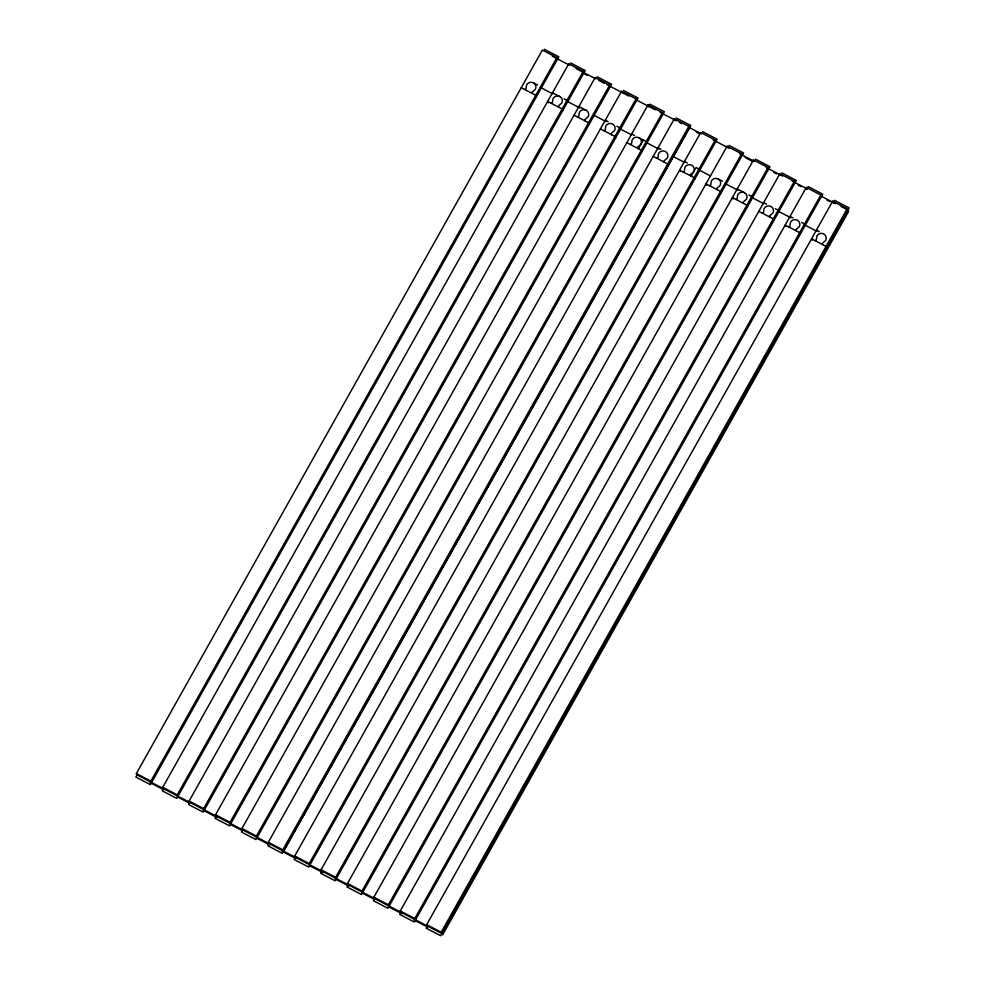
<?xml version="1.0" encoding="UTF-8"?>
<svg xmlns="http://www.w3.org/2000/svg" width="985" height="985" viewBox="0 0 985 985"><rect width="100%" height="100%" fill="white"/><g stroke="black" fill="none" stroke-linecap="round" stroke-linejoin="round"><path stroke-width="1.48" d="M441.908 933.571L137.075 774.912L136.349 773.582L542.353 50.087L556.87 57.647L557.596 58.977M137.358 774.407L135.856 777.079L150.385 784.651L558.827 56.81L544.299 49.25M151.591 782.472L150.865 781.142L556.87 57.647M163.461 788.653L162.747 787.323L568.751 63.828L583.268 71.388L583.982 72.718M163.744 788.135L162.229 790.807L176.783 798.379L585.225 70.551L570.672 62.978M177.977 796.2L177.263 794.87L583.268 71.388M189.859 802.381L189.132 801.051L595.149 77.569L609.653 85.116L610.38 86.446M190.13 801.864L188.627 804.548L203.169 812.12L611.611 84.291L597.07 76.719M204.375 809.941L203.649 808.611L609.653 85.116M216.257 816.122L215.53 814.792L621.535 91.297L636.051 98.857L636.778 100.187M216.528 815.605L215.013 818.289L229.567 825.861L638.009 98.02L623.456 90.448M230.773 823.682L230.047 822.352L636.051 98.857M242.642 829.862L241.928 828.533L647.933 105.038L662.449 112.598L663.164 113.928M242.913 829.345L241.411 832.017L255.952 839.589L664.395 111.761L649.854 104.188L648.364 106.848M638.428 148.698L643.303 140.018M257.159 837.41L256.432 836.08L662.449 112.598M268.314 842.261L674.319 118.779L688.835 126.326L689.562 127.656L283.557 851.151L282.83 849.821L268.314 842.261L269.04 843.591M269.311 843.074L267.809 845.758L282.35 853.33L690.793 125.501L676.239 117.929M282.83 849.821L688.835 126.326M295.426 857.332L294.712 856.002L700.717 132.507L715.233 140.067L715.947 141.397M295.697 856.815L294.195 859.499L308.736 867.071L717.178 139.23L702.637 131.658M691.211 176.18L696.087 167.499L698.993 169.001M309.943 864.892L309.228 863.562L715.233 140.067M321.824 871.072L321.098 869.743L727.102 146.248L741.619 153.808L742.345 155.137M322.095 870.555L320.593 873.227L335.134 880.799L743.576 152.97L729.035 145.398M336.341 878.62L335.614 877.29L741.619 153.808M348.21 884.801L347.496 883.471L753.5 159.989L768.017 167.536L768.731 168.866M348.481 884.284L346.979 886.968L361.52 894.54L769.962 166.711L755.421 159.139M362.726 892.361L362.012 891.031L768.017 167.536M374.608 898.542L373.881 897.212L779.886 173.717L794.403 181.277L795.129 182.607M374.879 898.024L373.377 900.709L387.918 908.281L796.36 180.44L781.819 172.868M389.124 906.101L388.398 904.772L794.403 181.277M400.993 912.282L400.279 910.953L806.284 187.458L820.8 195.018L821.515 196.347M401.277 911.765L399.762 914.437L414.316 922.009L822.746 194.18L808.205 186.608L806.715 189.268M415.51 919.83L414.796 918.5L820.8 195.018M426.665 924.681L832.67 201.199L847.186 208.746L848.627 211.406L442.622 934.9L441.181 932.241L426.665 924.681L427.392 926.011M427.662 925.494L426.16 928.178L440.701 935.75L849.144 207.921L834.603 200.349L833.101 203.008M441.181 932.241L847.186 208.746M524.673 89.5L525.953 89.056L526.581 84.882A5.024 4.863 -28.5 0 1 533.377 82.814L537.736 85.079M551.058 103.228L552.351 102.797L552.979 98.623A5.024 4.863 -28.5 0 1 559.763 96.542A5.024 4.863 -28.5 0 1 561.684 103.154L558.409 105.949L558.729 107.217M577.456 116.969L578.737 116.538L579.365 112.352A5.024 4.863 -28.5 0 1 586.161 110.283A5.024 4.863 -28.5 0 1 588.082 116.895L584.794 119.69L585.127 120.958M603.854 130.709L605.135 130.266L605.763 126.092A5.024 4.863 -28.5 0 1 612.559 124.024A5.024 4.863 -28.5 0 1 614.468 130.623L611.192 133.418L611.513 134.699M630.24 144.438L631.52 144.007L632.161 139.833A5.024 4.863 -28.5 0 1 638.945 137.752L646.209 141.532M656.638 158.179L657.918 157.748L658.546 153.561A5.024 4.863 -28.5 0 1 665.343 151.493A5.024 4.863 -28.5 0 1 667.251 158.105L663.976 160.9L664.296 162.168M683.024 171.919L684.304 171.476L684.944 167.302A5.024 4.863 -28.5 0 1 691.729 165.234A5.024 4.863 -28.5 0 1 693.649 171.833L690.362 174.628L690.694 175.909M709.422 185.648L710.702 185.217L711.33 181.043A5.024 4.863 -28.5 0 1 718.127 178.962L722.473 181.228M735.807 199.389L737.088 198.958L737.728 194.771A5.024 4.863 -28.5 0 1 744.512 192.703A5.024 4.863 -28.5 0 1 746.433 199.315L743.146 202.11L743.478 203.378M762.205 213.129L763.486 212.686L764.114 208.512A5.024 4.863 -28.5 0 1 770.91 206.444A5.024 4.863 -28.5 0 1 772.831 213.043L769.544 215.838L769.864 217.119M788.591 226.858L789.871 226.427L790.512 222.253A5.024 4.863 -28.5 0 1 797.296 220.172A5.024 4.863 -28.5 0 1 799.217 226.784L795.929 229.579L796.262 230.847M814.989 240.599L816.269 240.168L816.897 235.981A5.024 4.863 -28.5 0 1 823.694 233.913A5.024 4.863 -28.5 0 1 825.615 240.525L822.327 243.32L822.647 244.588M552.314 56.231L568.936 64.875M576.065 68.593L594.792 78.332M598.88 80.462L604.322 83.294M607.043 84.71L628.861 96.062M635.62 99.583L647.871 105.961M655.247 109.803L648.647 106.368L647.933 105.038M660.11 112.339L676.449 120.835M679.17 122.251L681.891 123.667M688.687 127.213L700.938 133.578M713.189 139.956L729.516 148.452M739.698 153.758L754.017 161.208M766.256 167.585L782.595 176.081M792.112 181.043L807.084 188.825M820.69 195.916L835.662 203.71M841.104 206.542L847.913 210.076M584.622 73.998L587.343 75.414M696.223 132.076L698.944 133.492M745.202 157.575L752.011 161.121M773.791 172.449L776.512 173.865M798.281 185.205L801.002 186.621M826.858 200.078L829.579 201.494M552.511 92.762L559.763 96.542M564.122 98.808L567.028 100.322M578.909 106.503L586.161 110.283M605.295 120.244L608.201 121.746M616.905 126.289L619.811 127.791M631.693 133.972L634.586 135.487M658.078 147.713L660.984 149.227M684.476 161.454L687.37 162.956M737.26 188.923L744.512 192.703M748.871 194.968L751.777 196.483M763.646 202.664L766.552 204.166M775.257 208.709L778.162 210.211M790.044 216.392L792.95 217.907M801.655 222.438L804.56 223.952M816.43 230.133L819.335 231.647M540.445 87.443L552.696 93.821M566.301 100.901L579.919 107.981M593.524 115.073L605.775 121.438M619.38 128.53L631.631 134.896M646.591 142.69L658.842 149.067M672.447 156.147L684.698 162.525M698.303 169.605L710.554 175.983M725.526 183.776L737.777 190.142M751.383 197.234L763.634 203.6M778.593 211.393L790.844 217.771M804.449 224.851L816.7 231.229M521.25 87.714L535.766 95.262L536.48 96.592M574.033 115.183L588.55 122.743L589.264 124.073M600.419 128.924L614.935 136.472L615.662 137.802M626.817 142.665L641.333 150.213L642.048 151.542M653.203 156.393L667.719 163.953L668.446 165.283M758.782 211.344L773.299 218.892L774.013 220.221M136.349 773.582L150.865 781.142M162.747 787.323L177.263 794.87M189.132 801.051L203.649 808.611M215.53 814.792L230.047 822.352M241.928 828.533L256.432 836.08M294.712 856.002L309.228 863.562M321.098 869.743L335.614 877.29M347.496 883.471L362.012 891.031M373.881 897.212L388.398 904.772M400.279 910.953L414.796 918.5M150.04 782.619L163.658 789.699M177.263 796.779L189.514 803.157M203.119 810.236L216.725 817.328M230.33 824.408L242.581 830.786M256.186 837.866L269.804 844.945M282.042 851.323L295.66 858.403M309.265 865.483L322.871 872.575M335.122 878.94L348.727 886.032M362.332 893.112L374.583 899.49M388.188 906.569L401.806 913.649M414.045 920.027L427.662 927.107M717.08 189.637L716.76 188.369L720.047 185.574A5.024 4.863 -28.5 0 0 718.127 178.962M637.911 148.427L637.578 147.159L640.866 144.364A5.024 4.863 -28.5 0 0 638.945 137.752M532.331 93.489L532.011 92.208L535.298 89.413A5.024 4.863 -28.5 0 0 533.377 82.814M832.67 201.199L833.396 202.528M806.284 187.458L806.998 188.788M831.672 239.023L832.387 240.352M826.797 247.703L826.083 246.373L811.566 238.813L812.28 240.143M779.886 173.717L780.612 175.047M800.411 233.962L799.685 232.632L785.168 225.085L785.895 226.415M753.5 159.989L754.214 161.318M727.102 146.248L727.829 147.578M747.627 206.493L746.901 205.163L732.384 197.603L733.111 198.933M700.717 132.507L701.431 133.837M721.229 192.752L720.503 191.422L705.986 183.875L706.713 185.205M674.319 118.779L675.045 120.108M694.831 179.011L694.117 177.682L679.601 170.134L680.327 171.464M621.535 91.297L622.261 92.627M595.149 77.569L595.863 78.898M568.751 63.828L569.478 65.158M562.878 110.332L562.152 109.003L547.635 101.455L548.362 102.785"/></g></svg>
